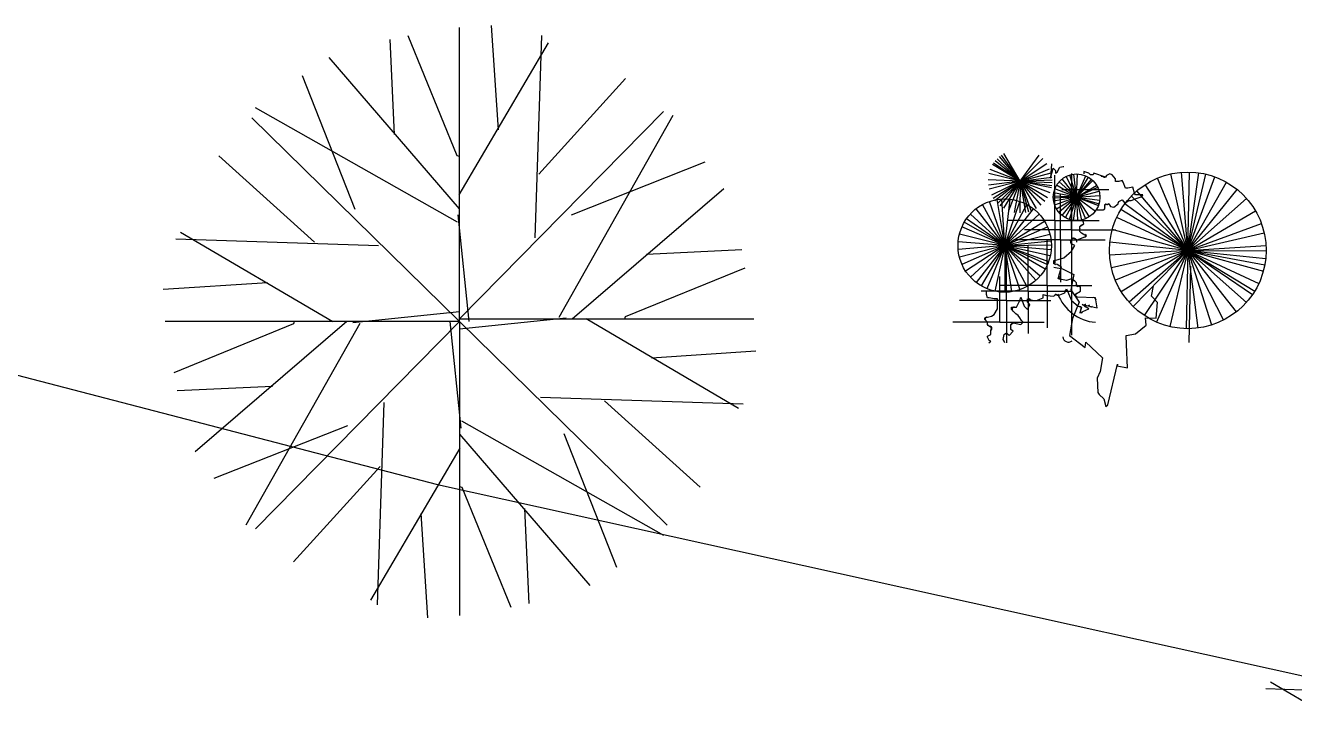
# Model space of a CAD drawing. Header units: millimetres. Extents: x 387 to 811, y 539 to 827.
# Drawn here: x 503.7 to 510.96, y 742.38 to 746.26 of the extents above; entities that cross this region are included whole.
import ezdxf

# ---------------------------------------------------------------- set-up
doc = ezdxf.new("R2010")
doc.units = ezdxf.units.MM
doc.layers.add('cuvas de nível', color=51, linetype='Continuous')
doc.layers.add('vegetação', color=112, linetype='Continuous')

# ---------------------------------------------------------------- blocks, each defined once
blk = doc.blocks.new('T2', base_point=(179.76, 122.92))
for p, q in [((179.76, 122.92), (179.76, 182.32)), ((187.6, 161.67), (186.23, 182.74)), ((166.66, 160.66), (165.76, 179.9)), ((179.27, 156.4), (169.42, 180.59)), ((179.68, 148.48), (197.76, 179.21)), ((179.77, 145.68), (153.43, 176.25)), ((158.72, 145.53), (148.04, 172.54)), ((137.87, 164.08), (179.76, 122.92)), ((179.38, 143.01), (138.6, 166.06)), ((150.5, 138.92), (131.2, 156.4)), ((179.76, 156.27), (179.27, 156.4)), ((181.73, 122.9), (179.52, 144.47)), ((163.39, 138.18), (122.51, 139.57))]:
    blk.add_line(p, q)
blk = doc.blocks.new('AHUA1PL2')
for p, q in [((0, 0), (0, 1.6829)), ((0.2221, 1.0978), (0.1833, 1.6947)), ((-0.3713, 1.0693), (-0.3968, 1.6144)), ((-0.0139, 0.9484), (-0.2932, 1.634)), ((-0.0024, 0.7242), (0.5099, 1.5949)), ((0.0003, 0.6449), (-0.7461, 1.511)), ((-0.5963, 0.6406), (-0.8989, 1.4057)), ((-1.187, 1.1662), (0, 0)), ((-0.0108, 0.5691), (-1.1663, 1.2222)), ((-0.8293, 0.4533), (-1.376, 0.9485)), ((-0.0001, 0.9449), (-0.0139, 0.9484)), ((0.0558, -0.0005), (-0.007, 0.6104)), ((-0.464, 0.4323), (-1.6222, 0.4717))]:
    blk.add_line(p, q)
at = {"xscale": 0.02833333322, "yscale": 0.02833333322, "zscale": 0.02833333322}
for p, rotation in [((0, 0.0148), 269.9999999999999), ((0, 0), 89.99999999999999), ((0, 0), 180)]:
    blk.add_blockref('T2', p, dxfattribs=dict(at, rotation=rotation))

msp = doc.modelspace()

# ---------------------------------------------------------------- linework, layer by layer
at = {"layer": 'cuvas de nível'}
msp.add_polyline3d([(500.8206, 744.9977, 104), (506.0607, 743.6334, 104), (513.7007, 741.9434, 104), (521.3007, 740.1334, 104), (522.9471, 739.1061, 104)], dxfattribs=at)
at = {"layer": 'vegetação'}
for p, q in [((509.3928, 745.3705, 54), (509.2357, 745.4641, 54)), ((509.3928, 745.3705, 54), (509.241, 745.4725, 54)), ((509.3928, 745.3705, 54), (509.2508, 745.4857, 54)), ((509.3928, 745.3705, 54), (509.2617, 745.498, 54)), ((509.3928, 745.3705, 54), (509.2746, 745.51, 54)), ((509.3928, 745.3705, 54), (509.2865, 745.5193, 54)), ((509.3928, 745.3705, 54), (509.2992, 745.5276, 54)), ((509.3928, 745.3705, 54), (509.5015, 745.5175, 54)), ((509.3928, 745.3705, 54), (509.5221, 745.4998, 54)), ((509.3928, 745.3705, 54), (509.5463, 745.4699, 54)), ((509.3928, 745.3705, 54), (509.5463, 745.4699, 54)), ((509.3928, 745.3705, 54), (509.2148, 745.4127, 54)), ((509.3928, 745.3705, 54), (509.2224, 745.4369, 54)), ((509.3928, 745.3705, 54), (509.5616, 745.4409, 54)), ((509.3928, 745.3705, 54), (509.5695, 745.4176, 54)), ((509.3928, 745.3705, 54), (509.5743, 745.3931, 54)), ((509.5912, 745.1444, 54), (509.5912, 745.4045, 54)), ((509.7157, 745.2774, 54), (509.6571, 745.3973, 54)), ((509.7157, 745.2774, 54), (509.6776, 745.4053, 54)), ((509.6861, 745.4132, 54), (509.6861, 744.4874, 54)), ((509.7157, 745.2774, 54), (509.6992, 745.4098, 54)), ((509.7157, 745.2774, 54), (509.7212, 745.4107, 54)), ((509.7157, 745.2774, 54), (509.7692, 745.3997, 54)), ((509.7157, 745.2774, 54), (509.784, 745.392, 54)), ((510.352, 744.9736, 54), (510.2557, 745.4114, 54)), ((510.352, 744.9736, 54), (510.3153, 745.4203, 54)), ((510.352, 744.9736, 54), (510.3618, 745.4217, 54)), ((510.352, 744.9736, 54), (510.4157, 745.4173, 54)), ((510.352, 744.9736, 54), (510.4552, 745.4098, 54)), ((510.352, 744.9736, 54), (510.5067, 745.3943, 54)), ((509.3928, 745.3705, 54), (509.21, 745.378, 54)), ((509.3928, 745.3705, 54), (509.2113, 745.3475, 54)), ((509.3928, 745.3705, 54), (509.2161, 745.3233, 54)), ((509.3928, 745.3705, 54), (509.2285, 745.2901, 54)), ((509.3928, 745.3705, 54), (509.2393, 745.271, 54)), ((509.3928, 745.3705, 54), (509.2488, 745.2576, 54)), ((509.3928, 745.3705, 54), (509.2635, 745.2411, 54)), ((509.3928, 745.3705, 54), (509.2775, 745.2284, 54)), ((509.3928, 745.3705, 54), (509.2976, 745.2143, 54)), ((509.3928, 745.3705, 54), (509.3271, 745.1998, 54)), ((509.3928, 745.3705, 54), (509.3586, 745.1908, 54)), ((509.3928, 745.3705, 54), (509.3912, 745.1876, 54)), ((509.3928, 745.3705, 54), (509.5756, 745.3771, 54)), ((509.3928, 745.3705, 54), (509.5119, 745.2317, 54)), ((509.3928, 745.3705, 54), (509.4853, 745.2127, 54)), ((509.3928, 745.3705, 54), (509.5635, 745.3047, 54)), ((509.3928, 745.3705, 54), (509.5499, 745.2768, 54)), ((509.3928, 745.3705, 54), (509.5348, 745.2552, 54)), ((509.3928, 745.3705, 54), (509.5348, 745.2552, 54)), ((509.3928, 745.3705, 54), (509.5738, 745.3444, 54)), ((509.3928, 745.3705, 54), (509.5755, 745.3629, 54)), ((509.3928, 745.3705, 54), (509.5718, 745.3329, 54)), ((509.3928, 745.3705, 54), (509.4239, 745.1902, 54)), ((509.3928, 745.3705, 54), (509.4399, 745.1937, 54)), ((509.3928, 745.3705, 54), (509.4556, 745.1987, 54)), ((509.7157, 745.2774, 54), (509.5911, 745.3253, 54)), ((509.7157, 745.2774, 54), (509.6017, 745.3468, 54)), ((509.7157, 745.2774, 54), (509.6159, 745.366, 54)), ((509.9004, 745.3206, 54), (509.632, 745.3206, 54)), ((509.7157, 745.2774, 54), (509.6333, 745.3824, 54)), ((509.6864, 745.092, 54), (509.6864, 745.3521, 54)), ((509.7157, 745.2774, 54), (509.8019, 745.3792, 54)), ((509.7157, 745.2774, 54), (509.8087, 745.3731, 54)), ((509.7157, 745.2774, 54), (509.8303, 745.3457, 54)), ((509.7157, 745.2774, 54), (509.8364, 745.3343, 54)), ((510.352, 744.9736, 54), (510.108, 745.3496, 54)), ((510.352, 744.9736, 54), (510.1791, 745.3871, 54)), ((510.352, 744.9736, 54), (510.5739, 745.3631, 54)), ((510.352, 744.9736, 54), (510.6342, 745.3219, 54)), ((510.352, 744.9736, 54), (510.6349, 745.3213, 54)), ((509.3045, 745.0008, 54), (509.2178, 745.2532, 54)), ((509.3045, 745.0008, 54), (509.2606, 745.2641, 54)), ((509.3045, 745.0008, 54), (509.2888, 745.2672, 54)), ((509.3045, 745.0008, 54), (509.3366, 745.2658, 54)), ((509.3045, 745.0008, 54), (509.3912, 745.2532, 54)), ((509.7157, 745.2774, 54), (509.5823, 745.2719, 54)), ((509.7157, 745.2774, 54), (509.5824, 745.2845, 54)), ((509.7157, 745.2774, 54), (509.5841, 745.2547, 54)), ((509.7157, 745.2774, 54), (509.5846, 745.3023, 54)), ((509.7157, 745.2774, 54), (509.5903, 745.2315, 54)), ((509.7157, 745.2774, 54), (509.6005, 745.2099, 54)), ((509.7157, 745.2774, 54), (509.6144, 745.1904, 54)), ((509.6245, 745.0348, 54), (509.6245, 745.295, 54)), ((509.7157, 745.2774, 54), (509.6316, 745.1737, 54)), ((509.7157, 745.2774, 54), (509.6316, 745.1737, 54)), ((509.7157, 745.2774, 54), (509.6514, 745.1604, 54)), ((509.7157, 745.2774, 54), (509.6733, 745.1508, 54)), ((509.7157, 745.2774, 54), (509.6966, 745.1453, 54)), ((509.7157, 745.2774, 54), (509.8446, 745.3118, 54)), ((509.7157, 745.2774, 54), (509.8446, 745.3118, 54)), ((509.7157, 745.2774, 54), (509.8487, 745.2882, 54)), ((509.7157, 745.2774, 54), (509.8481, 745.2609, 54)), ((509.7157, 745.2774, 54), (509.8402, 745.2294, 54)), ((509.7157, 745.2774, 54), (509.844, 745.2408, 54)), ((509.7157, 745.2774, 54), (509.7205, 745.144, 54)), ((509.7157, 745.2774, 54), (509.7443, 745.147, 54)), ((509.7157, 745.2774, 54), (509.823, 745.198, 54)), ((509.7157, 745.2774, 54), (509.7882, 745.1654, 54)), ((509.7157, 745.2774, 54), (509.7671, 745.1542, 54)), ((509.7157, 745.2774, 54), (509.7882, 745.1654, 54)), ((510.352, 744.9736, 54), (510.029, 745.2843, 54)), ((510.352, 744.9736, 54), (510.0598, 745.3134, 54)), ((510.352, 744.9736, 54), (510.6883, 745.27, 54)), ((509.3045, 745.0008, 54), (509.1081, 745.1816, 54)), ((509.3045, 745.0008, 54), (509.1405, 745.2114, 54)), ((509.3045, 745.0008, 54), (509.1775, 745.2355, 54)), ((509.3045, 745.0008, 54), (509.4315, 745.2355, 54)), ((509.3045, 745.0008, 54), (509.4685, 745.2114, 54)), ((509.3045, 745.0008, 54), (509.5009, 745.1816, 54)), ((510.352, 744.9736, 54), (509.9691, 745.2065, 54)), ((510.352, 744.9736, 54), (509.9915, 745.2399, 54)), ((510.352, 744.9736, 54), (510.7386, 745.2005, 54)), ((509.3045, 745.0008, 54), (509.06, 745.108, 54)), ((509.3045, 745.0008, 54), (509.0735, 745.1345, 54)), ((509.3045, 745.0008, 54), (509.0864, 745.1546, 54)), ((509.3045, 745.0008, 54), (509.5317, 745.1409, 54)), ((509.3045, 745.0008, 54), (509.549, 745.108, 54)), ((509.5912, 745.1444, 54), (509.3228, 745.1444, 54)), ((509.5912, 745.1444, 54), (509.5912, 744.9018, 54)), ((509.5912, 745.1444, 54), (509.8451, 745.1444, 54)), ((510.352, 744.9736, 54), (509.9456, 745.1625, 54)), ((510.352, 744.9736, 54), (510.7729, 745.1279, 54)), ((509.3045, 745.0008, 54), (509.0457, 745.0663, 54)), ((509.3045, 745.0008, 54), (509.5633, 745.0663, 54)), ((509.3045, 745.0008, 54), (509.57, 745.0284, 54)), ((509.6245, 745.0348, 54), (509.3561, 745.0348, 54)), ((509.6864, 745.092, 54), (509.418, 745.092, 54)), ((509.5484, 744.7729, 54), (509.5484, 745.0331, 54)), ((509.6245, 745.0348, 54), (509.8784, 745.0348, 54)), ((509.6245, 745.0348, 54), (509.6245, 744.7922, 54)), ((509.6864, 745.092, 54), (509.9402, 745.092, 54)), ((509.6864, 745.092, 54), (509.6864, 744.8494, 54)), ((510.352, 744.9736, 54), (509.92, 745.0931, 54)), ((510.352, 744.9736, 54), (510.7888, 745.0742, 54)), ((509.3045, 745.0008, 54), (509.0385, 745.0228, 54)), ((509.3045, 745.0008, 54), (509.0385, 744.9787, 54)), ((509.3045, 745.0008, 54), (509.0457, 744.9352, 54)), ((509.3045, 745.0008, 54), (509.06, 744.8935, 54)), ((509.3045, 745.0008, 54), (509.081, 744.8548, 54)), ((509.3045, 745.0008, 54), (509.1081, 744.82, 54)), ((509.3045, 745.0008, 54), (509.1405, 744.7901, 54)), ((509.3045, 745.0008, 54), (509.1708, 744.7697, 54)), ((509.3045, 745.0008, 54), (509.203, 744.7539, 54)), ((509.3045, 745.0008, 54), (509.2487, 744.7397, 54)), ((509.3045, 745.0008, 54), (509.2487, 744.7397, 54)), ((509.3045, 745.0008, 54), (509.5714, 745.0045, 54)), ((509.3045, 745.0008, 54), (509.5655, 744.945, 54)), ((509.3045, 745.0008, 54), (509.5705, 744.9787, 54)), ((509.3045, 745.0008, 54), (509.3912, 744.7483, 54)), ((509.3045, 745.0008, 54), (509.4315, 744.766, 54)), ((509.3045, 745.0008, 54), (509.508, 744.828, 54)), ((509.3045, 745.0008, 54), (509.4829, 744.8022, 54)), ((509.3045, 745.0008, 54), (509.549, 744.8935, 54)), ((509.3045, 745.0008, 54), (509.5355, 744.8671, 54)), ((509.3045, 745.0008, 54), (509.5355, 744.8671, 54)), ((509.3045, 745.0008, 54), (509.5557, 744.9105, 54)), ((509.3045, 745.0008, 54), (509.3045, 744.7338, 54)), ((509.3045, 745.0008, 54), (509.344, 744.7368, 54)), ((509.439, 744.7396, 54), (509.439, 744.9997, 54)), ((510.352, 744.9736, 54), (509.9047, 744.9463, 54)), ((510.352, 744.9736, 54), (509.9063, 745.0203, 54)), ((510.352, 744.9736, 54), (509.9153, 744.8731, 54)), ((510.352, 744.9736, 54), (509.9378, 744.8025, 54)), ((510.352, 744.9736, 54), (509.9716, 744.7367, 54)), ((510.352, 744.9736, 54), (510.0158, 744.6773, 54)), ((510.352, 744.9736, 54), (510.0398, 744.6521, 54)), ((510.352, 744.9736, 54), (510.1022, 744.6015, 54)), ((510.352, 744.9736, 54), (510.1727, 744.5629, 54)), ((510.352, 744.9736, 54), (510.2489, 744.5375, 54)), ((510.352, 744.9736, 54), (510.2489, 744.5375, 54)), ((510.352, 744.9736, 54), (510.3423, 744.5255, 54)), ((510.352, 744.9736, 54), (510.7994, 745.0009, 54)), ((510.352, 744.9736, 54), (510.5567, 744.5749, 54)), ((510.352, 744.9736, 54), (510.7218, 744.7204, 54)), ((510.352, 744.9736, 54), (510.735, 744.7408, 54)), ((510.352, 744.9736, 54), (510.6873, 744.6761, 54)), ((510.352, 744.9736, 54), (510.735, 744.7408, 54)), ((510.352, 744.9736, 54), (510.6288, 744.6211, 54)), ((510.352, 744.9736, 54), (510.7585, 744.7847, 54)), ((510.352, 744.9736, 54), (510.784, 744.8542, 54)), ((510.352, 744.9736, 54), (510.4883, 744.5467, 54)), ((510.352, 744.9736, 54), (510.7978, 744.9269, 54)), ((510.352, 744.9736, 54), (510.7924, 744.8902, 54)), ((510.352, 744.9736, 54), (510.8002, 744.9701, 54)), ((510.352, 744.9736, 54), (510.4087, 744.529, 54)), ((509.3154, 744.6872, 54), (509.3154, 744.9473, 54)), ((510.3588, 744.4468, 54), (510.3683, 744.8836, 54)), ((509.2773, 744.5634, 54), (509.2773, 744.8235, 54)), ((509.439, 744.7396, 54), (509.1706, 744.7396, 54)), ((509.5484, 744.7729, 54), (509.28, 744.7729, 54)), ((509.439, 744.7396, 54), (509.439, 744.497, 54)), ((509.439, 744.7396, 54), (509.6929, 744.7396, 54)), ((509.5484, 744.7729, 54), (509.5484, 744.5303, 54)), ((509.5484, 744.7729, 54), (509.8022, 744.7729, 54)), ((509.3154, 744.6872, 54), (509.047, 744.6872, 54)), ((509.3154, 744.6872, 54), (509.5692, 744.6872, 54)), ((509.3154, 744.6872, 54), (509.3154, 744.4446, 54)), ((509.2773, 744.5634, 54), (509.0089, 744.5634, 54)), ((509.2773, 744.5634, 54), (509.5311, 744.5634, 54))]:
    msp.add_line(p, q, dxfattribs=at)
at = {"layer": 'vegetação', "elevation": 54}
for points in [[(509.5722, 745.4682), (509.5674, 745.3872), (509.5817, 745.4444), (509.596, 745.4301), (509.596, 745.4158), (509.6055, 745.4206), (509.6198, 745.4491), (509.6198, 745.4491), (509.6388, 745.4539), (509.6436, 745.4539)], [(509.8338, 745.2063), (509.8671, 745.2063), (509.8766, 745.211), (509.8766, 745.2301), (509.8766, 745.2348), (509.9004, 745.2396), (509.9099, 745.2253), (509.9289, 745.2206), (509.9527, 745.2396), (509.9527, 745.2444), (509.9575, 745.2539), (509.9765, 745.2634), (509.9765, 745.2634), (509.9908, 745.2444), (510.0146, 745.2587), (510.0288, 745.2587), (510.0621, 745.2729), (510.0907, 745.2825), (510.0954, 745.292), (510.0669, 745.292), (510.0526, 745.292), (510.0478, 745.3015), (510.0383, 745.3348), (510.0098, 745.3301), (510.0003, 745.3301), (509.9955, 745.3301), (509.9813, 745.3634), (509.9765, 745.3729), (509.9575, 745.3682), (509.9575, 745.3682), (509.9384, 745.3682), (509.9384, 745.3825), (509.9194, 745.4063), (509.9052, 745.411), (509.8861, 745.4015), (509.8814, 745.392), (509.8148, 745.4158), (509.81, 745.4063), (509.7958, 745.4063), (509.7862, 745.4158), (509.7577, 745.4253), (509.7577, 745.411)], [(509.8572, 745.4016), (509.8572, 745.3975), (509.8596, 745.3983), (509.8629, 745.3983), (509.8645, 745.3983), (509.8653, 745.3967), (509.8669, 745.3959), (509.8685, 745.3951), (509.8726, 745.3934), (509.8734, 745.3934), (509.8799, 745.3918), (509.8831, 745.3959), (509.8831, 745.3967), (509.888, 745.4024)], [(509.3052, 744.4436), (509.3011, 744.4538), (509.2963, 744.4634), (509.3011, 744.4919), (509.3154, 744.5015), (509.3296, 744.4872), (509.3534, 744.511), (509.3391, 744.5205), (509.3391, 744.5491), (509.3534, 744.5586), (509.3962, 744.5491), (509.4105, 744.5634), (509.401, 744.5729), (509.3915, 744.5872), (509.3819, 744.6015), (509.3677, 744.611), (509.3439, 744.6348), (509.3439, 744.6491), (509.3724, 744.6491), (509.3915, 744.6872), (509.3962, 744.7062), (509.4152, 744.6539), (509.4343, 744.6348), (509.4485, 744.6634), (509.4343, 744.6777), (509.4343, 744.6967), (509.4676, 744.6872), (509.4866, 744.6872), (509.5246, 744.7015), (509.5246, 744.7205), (509.5437, 744.7158), (509.5865, 744.711), (509.596, 744.7205), (509.6103, 744.7158), (509.6483, 744.7301), (509.6578, 744.7539), (509.6864, 744.6872), (509.7244, 744.6539), (509.7434, 744.6491), (509.7339, 744.6158), (509.7862, 744.6396), (509.7482, 744.6634), (509.8338, 744.6443), (509.8243, 744.7015), (509.7197, 744.7062), (509.7054, 744.7205), (509.7387, 744.7396), (509.7387, 744.7634), (509.7292, 744.7681), (509.7149, 744.7681), (509.7149, 744.7872), (509.7054, 744.7967), (509.6864, 744.811), (509.6578, 744.8015), (509.6103, 744.811), (509.615, 744.8253), (509.6293, 744.8777), (509.6198, 744.8824), (509.6055, 744.892), (509.5865, 744.8967), (509.5865, 744.9158), (509.6103, 744.9205), (509.6436, 744.9301), (509.6864, 744.9682), (509.7054, 745.0015), (509.6864, 745.011), (509.6816, 745.0301), (509.6959, 745.0444), (509.7197, 745.0348), (509.772, 745.0539), (509.7434, 745.0729), (509.7339, 745.0825), (509.7339, 745.1015), (509.7339, 745.1015), (509.7339, 745.111), (509.7577, 745.1253), (509.7529, 745.1396)], [(509.5857, 744.8779), (509.6348, 744.8687), (509.6999, 744.8363), (509.6907, 744.7872), (509.6833, 744.748), (509.7313, 744.6781), (509.6932, 744.5836), (509.6749, 744.4855), (509.7639, 744.4181), (509.7694, 744.4475), (509.8646, 744.3586), (509.8499, 744.2801), (509.8327, 744.2427), (509.8377, 744.1606), (509.8457, 744.1489), (509.8715, 744.1238), (509.8838, 744.0809), (509.8954, 744.0888), (509.9493, 744.3224), (509.9475, 744.3126), (510.0064, 744.3016), (510.0008, 744.4346), (510.0002, 744.4855), (510.053, 744.496), (510.1131, 744.5456), (510.1106, 744.5867), (510.1714, 744.5855), (510.1781, 744.6756), (510.1444, 744.7124), (510.1554, 744.7713)], [(509.2148, 744.4436), (509.225, 744.4538), (509.2155, 744.4586), (509.206, 744.4777), (509.206, 744.4824), (509.225, 744.4919), (509.225, 744.5158), (509.2297, 744.53), (509.2107, 744.5443), (509.206, 744.5491), (509.206, 744.5634), (509.1917, 744.5777), (509.1917, 744.5872), (509.2297, 744.5967), (509.244, 744.6062), (509.263, 744.6396), (509.263, 744.6967), (509.244, 744.6967), (509.2155, 744.7015), (509.206, 744.7015), (509.2012, 744.7205), (509.2012, 744.7253), (509.2012, 744.7348), (509.2012, 744.7443)]]:
    msp.add_lwpolyline(points, dxfattribs=at)
at = {"layer": 'vegetação'}
for centre, radius in [((509.7157, 745.2774, 54), 0.1335), ((510.352, 744.9736, 54), 0.4482), ((509.3045, 745.0008, 54), 0.2669)]:
    msp.add_circle(centre, radius, dxfattribs=at)
for centre, radius, start, end in [((509.8863, 745.227, 54), 0.0104, 69.38637, 212.49387), ((509.8925, 745.2434, 54), 0.00712, 249.38637, 352.60242), ((509.7493, 745.103, 54), 0.0161, 96.68165, 198.43918), ((509.7005, 745.0232, 54), 0.0197, 119.00968, 219.10834), ((509.6995, 745.025, 54), 0.0177, 347.86592, 119.00968), ((509.7611, 745.0585, 54), 0.00951, 262.38633, 55.15935), ((509.5984, 744.9043, 54), 0.0118, 155.50273, 254.84559), ((509.6254, 744.8186, 54), 0.0109, 137.83145, 272.80722), ((509.6566, 744.7404, 54), 0.00697, 18.23458, 193.69272), ((509.7215, 744.7742, 54), 0.00683, 145.87715, 315.47557), ((509.4437, 744.6841, 54), 0.0112, 43.54659, 223.05143), ((509.5976, 744.7128, 54), 0.00811, 57.22828, 172.37496), ((509.8427, 744.8108, 54), 0.2496, 200.10385, 265.4803), ((509.7187, 744.7177, 54), 0.00867, 96.40863, 263.59137), ((509.7667, 744.6576, 54), 0.00698, 67.24827, 268.59079), ((509.8133, 744.6899, 54), 0.0137, 352.14283, 114.05093), ((509.3616, 744.6358, 54), 0.0141, 100.30904, 238.73312), ((509.7326, 744.643, 54), 0.00988, 309.13002, 75.89862), ((509.7434, 744.6242, 54), 0.0076, 190.17697, 334.61605), ((509.7992, 744.6663, 54), 0.0154, 199.56233, 303.52587), ((509.2023, 744.5813, 54), 0.00929, 59.75331, 222.99469), ((509.22, 744.5273, 54), 0.0119, 295.51533, 107.1789), ((509.3567, 744.5391, 54), 0.0195, 59.08743, 210.9821), ((509.6694, 744.4813, 54), 0.0328, 184.54814, 308.64513)]:
    msp.add_arc(centre, radius, start, end, dxfattribs=at)

# ---------------------------------------------------------------- block references
for p in [(506.1864, 744.5664, 105), (512.4196, 741.9932, 54)]:
    msp.add_blockref('AHUA1PL2', p, dxfattribs=at)

doc.saveas('drawing.dxf')
